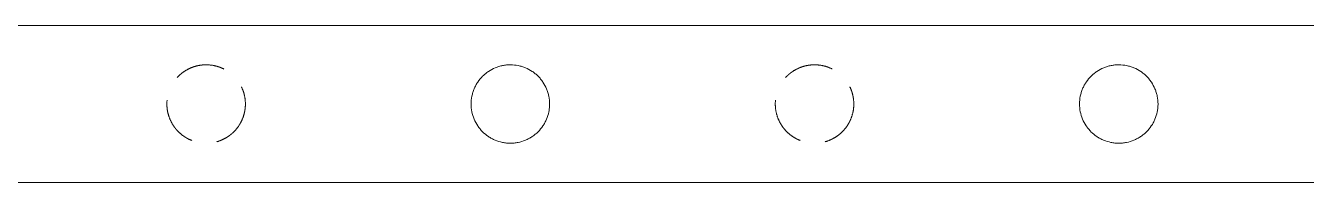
# Model space of a CAD drawing. Header units: millimetres. Extents: x 6878 to 9473, y 4568 to 6402.
# Drawn here: x 7207.2 to 7527.2, y 5617.8 to 5657 of the extents above; entities that cross this region are included whole.
import ezdxf

# ---------------------------------------------------------------- set-up
doc = ezdxf.new("R2010")
doc.units = ezdxf.units.MM
doc.header["$LTSCALE"] = 10
doc.linetypes.add('HIDDEN', pattern=[1.905, 1.27, -0.635])

msp = doc.modelspace()

# ---------------------------------------------------------------- linework, layer by layer
at = {"lineweight": 0}
for p, q in [((9123.05, 5657.01), (7155.24, 5657.01)), ((7154.26, 5617.78), (9122.07, 5617.78))]:
    msp.add_line(p, q, dxfattribs=at)
at = {"linetype": 'HIDDEN', "lineweight": 0}
for points in [[(7262.12, 5637.4), (7262.12, 5638.05), (7262.06, 5638.7), (7261.87, 5639.65), (7261.79, 5639.97), (7261.6, 5640.59), (7261.48, 5640.89), (7261.11, 5641.78), (7260.81, 5642.34), (7260.28, 5643.13), (7260.08, 5643.39), (7259.68, 5643.88), (7259.47, 5644.11), (7259.03, 5644.55), (7258.79, 5644.77), (7258.31, 5645.17), (7258.05, 5645.36), (7257.26, 5645.89), (7256.7, 5646.19), (7255.82, 5646.56), (7255.52, 5646.67), (7254.9, 5646.86), (7254.59, 5646.94), (7253.64, 5647.13), (7252.99, 5647.2), (7252.01, 5647.2), (7251.68, 5647.19), (7251.03, 5647.12), (7250.71, 5647.07), (7250.08, 5646.95), (7249.76, 5646.87), (7249.15, 5646.68), (7248.84, 5646.57), (7247.95, 5646.2), (7247.39, 5645.9), (7246.6, 5645.37), (7246.34, 5645.18), (7245.85, 5644.78), (7245.62, 5644.57), (7244.95, 5643.9), (7244.55, 5643.42), (7244.01, 5642.62), (7243.85, 5642.35), (7243.54, 5641.79), (7243.41, 5641.5), (7243.16, 5640.91), (7243.05, 5640.61), (7242.86, 5640), (7242.78, 5639.68), (7242.58, 5638.72), (7242.51, 5638.07), (7242.51, 5636.77), (7242.57, 5636.11), (7242.83, 5634.84), (7243.02, 5634.22), (7243.52, 5633.02), (7243.82, 5632.46), (7244.35, 5631.67), (7244.54, 5631.42), (7244.94, 5630.92), (7245.16, 5630.69), (7245.83, 5630.02), (7246.31, 5629.62), (7247.1, 5629.09), (7247.37, 5628.92), (7247.93, 5628.62), (7248.22, 5628.48), (7249.1, 5628.11), (7249.71, 5627.92), (7250.67, 5627.72), (7251, 5627.67), (7251.64, 5627.61), (7252.29, 5627.57), (7252.94, 5627.6), (7253.59, 5627.67), (7253.92, 5627.72), (7254.88, 5627.91), (7255.49, 5628.1), (7256.38, 5628.47), (7256.68, 5628.61), (7257.24, 5628.91), (7257.51, 5629.07), (7258.04, 5629.42), (7258.29, 5629.61), (7258.78, 5630.01), (7259.02, 5630.23), (7259.69, 5630.9), (7260.09, 5631.38), (7260.62, 5632.17), (7260.79, 5632.44), (7261.09, 5633.01), (7261.23, 5633.3), (7261.61, 5634.19), (7261.8, 5634.8), (7261.99, 5635.75), (7262.04, 5636.08), (7262.11, 5636.74), (7262.12, 5637.07), (7262.12, 5637.4)], [(7414.12, 5637.4), (7414.12, 5638.05), (7414.05, 5638.7), (7413.86, 5639.65), (7413.78, 5639.97), (7413.59, 5640.59), (7413.48, 5640.89), (7413.11, 5641.78), (7412.8, 5642.34), (7412.27, 5643.13), (7412.08, 5643.39), (7411.68, 5643.88), (7411.47, 5644.11), (7411.02, 5644.55), (7410.79, 5644.77), (7410.3, 5645.17), (7410.05, 5645.36), (7409.25, 5645.89), (7408.7, 5646.19), (7407.82, 5646.56), (7407.52, 5646.67), (7406.9, 5646.86), (7406.58, 5646.94), (7405.63, 5647.13), (7404.99, 5647.2), (7404.01, 5647.2), (7403.68, 5647.19), (7403.03, 5647.12), (7402.71, 5647.07), (7402.07, 5646.95), (7401.76, 5646.87), (7401.14, 5646.68), (7400.84, 5646.57), (7399.94, 5646.2), (7399.39, 5645.9), (7398.6, 5645.37), (7398.34, 5645.18), (7397.85, 5644.78), (7397.62, 5644.57), (7396.95, 5643.9), (7396.55, 5643.42), (7396.01, 5642.62), (7395.84, 5642.35), (7395.54, 5641.79), (7395.4, 5641.5), (7395.15, 5640.91), (7395.04, 5640.61), (7394.85, 5640), (7394.77, 5639.68), (7394.57, 5638.72), (7394.51, 5638.07), (7394.5, 5636.77), (7394.57, 5636.11), (7394.82, 5634.84), (7395.01, 5634.22), (7395.51, 5633.02), (7395.81, 5632.46), (7396.34, 5631.67), (7396.53, 5631.42), (7396.94, 5630.92), (7397.15, 5630.69), (7397.82, 5630.02), (7398.3, 5629.62), (7399.09, 5629.09), (7399.37, 5628.92), (7399.93, 5628.62), (7400.22, 5628.48), (7401.1, 5628.11), (7401.71, 5627.92), (7402.67, 5627.72), (7402.99, 5627.67), (7403.64, 5627.61), (7404.29, 5627.57), (7404.94, 5627.6), (7405.59, 5627.67), (7405.92, 5627.72), (7406.87, 5627.91), (7407.49, 5628.1), (7408.38, 5628.47), (7408.67, 5628.61), (7409.23, 5628.91), (7409.51, 5629.07), (7410.03, 5629.42), (7410.28, 5629.61), (7410.77, 5630.01), (7411.01, 5630.23), (7411.68, 5630.9), (7412.09, 5631.38), (7412.62, 5632.17), (7412.78, 5632.44), (7413.09, 5633.01), (7413.23, 5633.3), (7413.6, 5634.19), (7413.79, 5634.8), (7413.99, 5635.75), (7414.04, 5636.08), (7414.1, 5636.74), (7414.12, 5637.07), (7414.12, 5637.4)]]:
    msp.add_open_spline(points, degree=3, knots=[0, 0, 0, 0, 0.03125, 0.03125, 0.046875, 0.046875, 0.0625, 0.0625, 0.09375, 0.09375, 0.109375, 0.109375, 0.125, 0.125, 0.140625, 0.140625, 0.15625, 0.15625, 0.1875, 0.1875, 0.203125, 0.203125, 0.21875, 0.21875, 0.25, 0.25, 0.265625, 0.265625, 0.28125, 0.28125, 0.296875, 0.296875, 0.3125, 0.3125, 0.34375, 0.34375, 0.359375, 0.359375, 0.375, 0.375, 0.40625, 0.40625, 0.421875, 0.421875, 0.4375, 0.4375, 0.453125, 0.453125, 0.46875, 0.46875, 0.5, 0.5, 0.53125, 0.53125, 0.5625, 0.5625, 0.59375, 0.59375, 0.609375, 0.609375, 0.625, 0.625, 0.65625, 0.65625, 0.671875, 0.671875, 0.6875, 0.6875, 0.71875, 0.71875, 0.734375, 0.734375, 0.75, 0.765625, 0.765625, 0.78125, 0.78125, 0.8125, 0.8125, 0.828125, 0.828125, 0.84375, 0.84375, 0.859375, 0.859375, 0.875, 0.875, 0.90625, 0.90625, 0.921875, 0.921875, 0.9375, 0.9375, 0.96875, 0.96875, 0.984375, 0.984375, 1, 1, 1, 1], dxfattribs=at)
at = {"lineweight": 0}
for points in [[(7338.12, 5637.4), (7338.12, 5638.05), (7338.06, 5638.7), (7337.87, 5639.65), (7337.79, 5639.97), (7337.6, 5640.59), (7337.48, 5640.89), (7337.11, 5641.78), (7336.81, 5642.34), (7336.28, 5643.13), (7336.08, 5643.39), (7335.68, 5643.88), (7335.47, 5644.11), (7335.03, 5644.55), (7334.79, 5644.77), (7334.31, 5645.17), (7334.05, 5645.36), (7333.26, 5645.89), (7332.7, 5646.19), (7331.82, 5646.56), (7331.52, 5646.67), (7330.9, 5646.86), (7330.59, 5646.94), (7329.64, 5647.13), (7328.99, 5647.2), (7328.01, 5647.2), (7327.68, 5647.19), (7327.03, 5647.12), (7326.71, 5647.07), (7326.08, 5646.95), (7325.76, 5646.87), (7325.15, 5646.68), (7324.84, 5646.57), (7323.95, 5646.2), (7323.39, 5645.9), (7322.6, 5645.37), (7322.34, 5645.18), (7321.85, 5644.78), (7321.62, 5644.57), (7320.95, 5643.9), (7320.55, 5643.42), (7320.01, 5642.62), (7319.85, 5642.35), (7319.54, 5641.79), (7319.41, 5641.5), (7319.16, 5640.91), (7319.05, 5640.61), (7318.86, 5640), (7318.78, 5639.68), (7318.58, 5638.72), (7318.51, 5638.07), (7318.51, 5636.77), (7318.57, 5636.11), (7318.83, 5634.84), (7319.02, 5634.22), (7319.52, 5633.02), (7319.82, 5632.46), (7320.35, 5631.67), (7320.54, 5631.42), (7320.94, 5630.92), (7321.16, 5630.69), (7321.83, 5630.02), (7322.31, 5629.62), (7323.1, 5629.09), (7323.37, 5628.92), (7323.93, 5628.62), (7324.22, 5628.48), (7325.1, 5628.11), (7325.71, 5627.92), (7326.67, 5627.72), (7327, 5627.67), (7327.64, 5627.61), (7328.29, 5627.57), (7328.94, 5627.6), (7329.59, 5627.67), (7329.92, 5627.72), (7330.88, 5627.91), (7331.49, 5628.1), (7332.38, 5628.47), (7332.68, 5628.61), (7333.24, 5628.91), (7333.51, 5629.07), (7334.04, 5629.42), (7334.29, 5629.61), (7334.78, 5630.01), (7335.02, 5630.23), (7335.69, 5630.9), (7336.09, 5631.38), (7336.62, 5632.17), (7336.79, 5632.44), (7337.09, 5633.01), (7337.23, 5633.3), (7337.61, 5634.19), (7337.8, 5634.8), (7337.99, 5635.75), (7338.04, 5636.08), (7338.11, 5636.74), (7338.12, 5637.07), (7338.12, 5637.4)], [(7490.12, 5637.4), (7490.12, 5638.05), (7490.06, 5638.7), (7489.86, 5639.65), (7489.78, 5639.97), (7489.59, 5640.59), (7489.48, 5640.89), (7489.11, 5641.78), (7488.81, 5642.34), (7488.27, 5643.13), (7488.08, 5643.39), (7487.68, 5643.88), (7487.47, 5644.11), (7487.02, 5644.55), (7486.79, 5644.77), (7486.3, 5645.17), (7486.05, 5645.36), (7485.26, 5645.89), (7484.7, 5646.19), (7483.82, 5646.56), (7483.52, 5646.67), (7482.9, 5646.86), (7482.58, 5646.94), (7481.63, 5647.13), (7480.99, 5647.2), (7480.01, 5647.2), (7479.68, 5647.19), (7479.03, 5647.12), (7478.71, 5647.07), (7478.07, 5646.95), (7477.76, 5646.87), (7477.14, 5646.68), (7476.84, 5646.57), (7475.95, 5646.2), (7475.39, 5645.9), (7474.6, 5645.37), (7474.34, 5645.18), (7473.85, 5644.78), (7473.62, 5644.57), (7472.95, 5643.9), (7472.55, 5643.42), (7472.01, 5642.62), (7471.85, 5642.35), (7471.54, 5641.79), (7471.4, 5641.5), (7471.16, 5640.91), (7471.05, 5640.61), (7470.85, 5640), (7470.77, 5639.68), (7470.58, 5638.72), (7470.51, 5638.07), (7470.51, 5636.77), (7470.57, 5636.11), (7470.83, 5634.84), (7471.01, 5634.22), (7471.51, 5633.02), (7471.82, 5632.46), (7472.35, 5631.67), (7472.54, 5631.42), (7472.94, 5630.92), (7473.15, 5630.69), (7473.82, 5630.02), (7474.31, 5629.62), (7475.1, 5629.09), (7475.37, 5628.92), (7475.93, 5628.62), (7476.22, 5628.48), (7477.1, 5628.11), (7477.71, 5627.92), (7478.67, 5627.72), (7478.99, 5627.67), (7479.64, 5627.61), (7480.29, 5627.57), (7480.94, 5627.6), (7481.59, 5627.67), (7481.92, 5627.72), (7482.88, 5627.91), (7483.49, 5628.1), (7484.38, 5628.47), (7484.67, 5628.61), (7485.24, 5628.91), (7485.51, 5629.07), (7486.03, 5629.42), (7486.29, 5629.61), (7486.78, 5630.01), (7487.01, 5630.23), (7487.69, 5630.9), (7488.09, 5631.38), (7488.62, 5632.17), (7488.78, 5632.44), (7489.09, 5633.01), (7489.23, 5633.3), (7489.6, 5634.19), (7489.79, 5634.8), (7489.99, 5635.75), (7490.04, 5636.08), (7490.1, 5636.74), (7490.12, 5637.07), (7490.12, 5637.4)]]:
    msp.add_open_spline(points, degree=3, knots=[0, 0, 0, 0, 0.03125, 0.03125, 0.046875, 0.046875, 0.0625, 0.0625, 0.09375, 0.09375, 0.109375, 0.109375, 0.125, 0.125, 0.140625, 0.140625, 0.15625, 0.15625, 0.1875, 0.1875, 0.203125, 0.203125, 0.21875, 0.21875, 0.25, 0.25, 0.265625, 0.265625, 0.28125, 0.28125, 0.296875, 0.296875, 0.3125, 0.3125, 0.34375, 0.34375, 0.359375, 0.359375, 0.375, 0.375, 0.40625, 0.40625, 0.421875, 0.421875, 0.4375, 0.4375, 0.453125, 0.453125, 0.46875, 0.46875, 0.5, 0.5, 0.53125, 0.53125, 0.5625, 0.5625, 0.59375, 0.59375, 0.609375, 0.609375, 0.625, 0.625, 0.65625, 0.65625, 0.671875, 0.671875, 0.6875, 0.6875, 0.71875, 0.71875, 0.734375, 0.734375, 0.75, 0.765625, 0.765625, 0.78125, 0.78125, 0.8125, 0.8125, 0.828125, 0.828125, 0.84375, 0.84375, 0.859375, 0.859375, 0.875, 0.875, 0.90625, 0.90625, 0.921875, 0.921875, 0.9375, 0.9375, 0.96875, 0.96875, 0.984375, 0.984375, 1, 1, 1, 1], dxfattribs=at)

doc.saveas('drawing.dxf')
